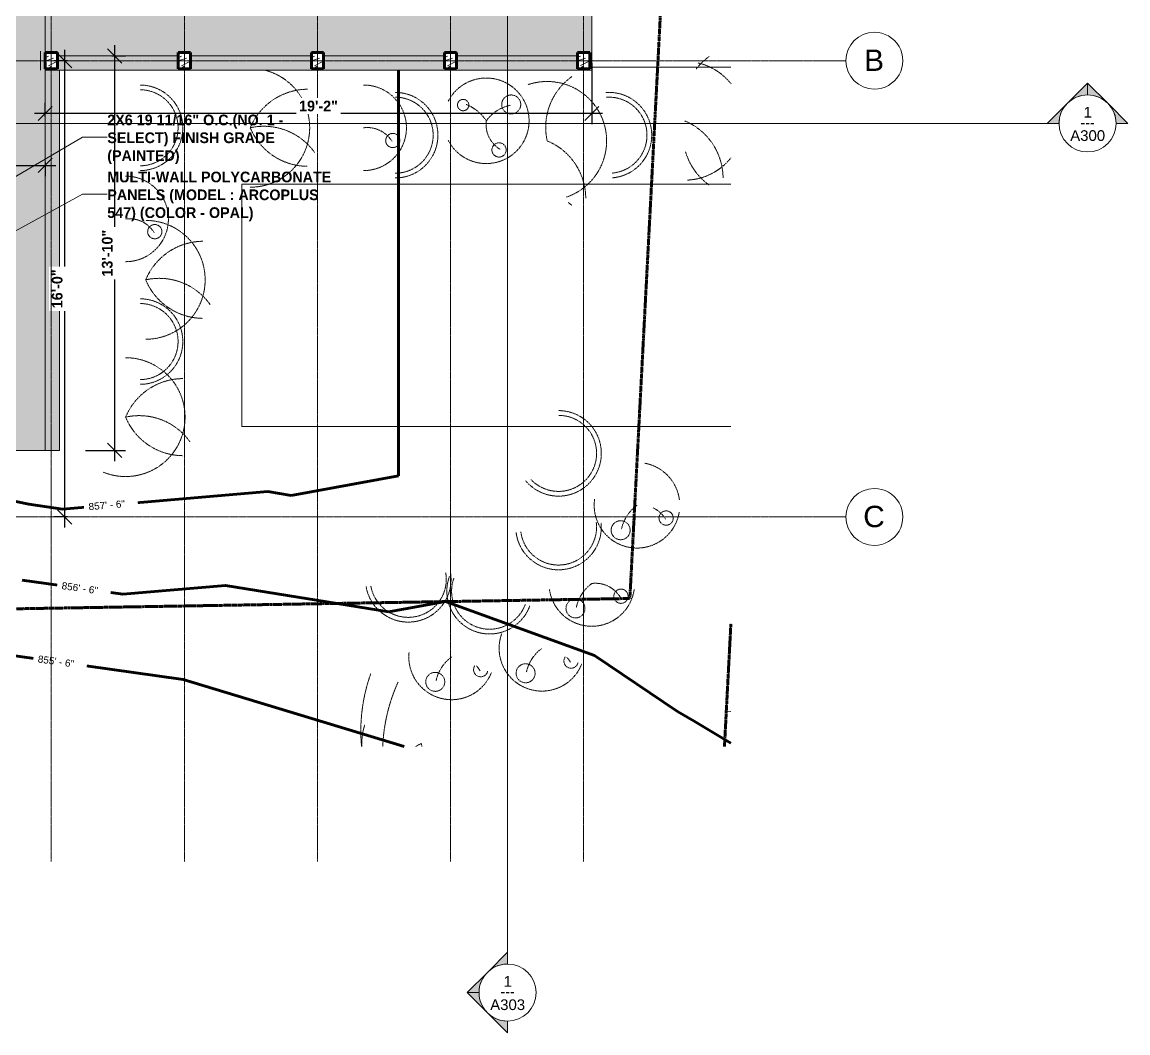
# Model space of a CAD drawing. Header units: inches. Extents: x -3276 to -1817, y 8217 to 9015.
# Drawn here: x -2282 to -1816.8, y 8217.5 to 8642.8 of the extents above; entities that cross this region are included whole.
import ezdxf

# ---------------------------------------------------------------- set-up
doc = ezdxf.new("R2010")
doc.units = ezdxf.units.IN
doc.header["$MEASUREMENT"] = 0
for name, pattern in [('Dash', [0.25, 0.125, -0.125]), ('Double Dash 3_8_', [1, 0.375, -0.125, 0.125, -0.125, 0.125, -0.125]), ('Grid Line 1_2_', [0.875, 0.5, -0.125, 0.125, -0.125])]:
    doc.linetypes.add(name, pattern=pattern)
for name, color, linetype, lineweight in [('A-ANNO-DIMS-1', 211, 'Continuous', 30), ('A-DETL-GENF', 92, 'Continuous', 9), ('A-DETL-GENF-HDLN', 1, 'Dash', 9), ('A-FLOR', 192, 'Continuous', 18), ('C-PROP-LINE', 91, 'Double Dash 3_8_', 158), ('C-TOPO', 7, 'Continuous', 9), ('C-TOPO-LABL', 7, 'Continuous', 9), ('C-TOPO-MAJR', 7, 'Continuous', 80), ('G-ANNO-SYMB-1', 111, 'Continuous', 9), ('G-ANNO-TEXT', 231, 'Continuous', 9), ('S-COLS', 52, 'Continuous', 9), ('S-COLS-1', 52, 'Continuous', 60), ('S-FNDN', 32, 'Continuous', 18), ('S-GRID-1', 1, 'Grid Line 1_2_', 9), ('S-GRID-IDEN', 1, 'Continuous', 9)]:
    doc.layers.add(name, color=color, linetype=linetype, lineweight=lineweight)
doc.styles.add('Arial', font='arial.ttf', dxfattribs={"height": 3})
doc.styles.add('Arial_1', font='arial.ttf', dxfattribs={"height": 9})
doc.styles.add('Arial_2', font='arial.ttf', dxfattribs={"height": 4.5})
doc.styles.add('Century Gothic_1', font='ufonts.com_century-gothic.ttf', dxfattribs={"height": 4.5})
doc.styles.add('Century Gothic_B', font='GOTHICB.TTF', dxfattribs={"height": 4.5})
doc.dimstyles.new('OD__1__Tol__', dxfattribs={"dimscale": 12, "dimtxt": 4.698757, "dimasz": 0.5, "dimexe": 0.375, "dimexo": 0.25, "dimgap": 0.0625, "dimtad": 1, "dimdec": 0, "dimzin": 3, "dimdsep": 46, "dimlunit": 4, "dimtxsty": 'Century Gothic_B', "dimblk1": 'OBLIQUE', "dimblk2": 'OBLIQUE', "dimsah": 1, "dimcen": 0.09, "dimdle": 0.375, "dimazin": 0, "dimtfac": 1, "dimtdec": 4, "dimtix": 1, "dimtmove": 0, "dimatfit": 3, "dimfxl": 1, "dimtvp": 1, "dimtfill": 1, "dimfrac": 2, "dimtolj": 1, "dimtzin": 0, "dimlwd": 30, "dimlwe": 30, "dimarcsym": 2})

# ---------------------------------------------------------------- blocks, each defined once
blk = doc.blocks.new('Timber-Column - 5 1_8_ x 6 7_8_ G_L_ COL _TREATED_-1943518-FLOOR PLAN - 1ST FLOOR')
at = {"layer": 'S-COLS'}
h = blk.add_hatch(dxfattribs=at)
h.set_pattern_fill('FP_5', color=256, style=0, pattern_type=2)
h.set_pattern_definition([(216.87, (8144.289, -2523.257), (23.98977143, 15.99364286), [3.998, -35.986]), (206.565, (8149.087, -2525.656), (-7.9970807, -7.9966192), [8.941, -8.941]), (198.435, (8149.087, -2529.654), (-15.9938446, -7.99709826), [5.058, -20.23])])
h.paths.add_polyline_path([(-2.56, -3.44), (2.56, -3.44), (2.56, 3.44), (-2.56, 3.44), (-2.56, -2.75)], flags=0)
at = {"layer": 'S-COLS-1'}
for p, q in [((-2.56, 3.44), (2.56, 3.44)), ((-2.56, -3.44), (-2.56, 3.44)), ((2.56, 3.44), (2.56, -3.44)), ((2.56, -3.44), (-2.56, -3.44))]:
    blk.add_line(p, q, dxfattribs=at)
blk = doc.blocks.new('Timber-Column - 5 1_8_ x 6 7_8_ G_L_ COL _TREATED_-1943519-FLOOR PLAN - 1ST FLOOR')
at = {"layer": 'S-COLS'}
h = blk.add_hatch(dxfattribs=at)
h.set_pattern_fill('FP_26', color=256, style=0, pattern_type=2)
h.set_pattern_definition([(216.87, (8368.289, -2523.257), (23.98977143, 15.99364286), [3.998, -35.986]), (206.565, (8373.087, -2525.656), (-7.9970807, -7.9966192), [8.941, -8.941]), (198.435, (8373.087, -2529.654), (-15.9938446, -7.99709826), [5.058, -20.23])])
h.paths.add_polyline_path([(-2.56, -3.44), (2.56, -3.44), (2.56, 3.44), (-2.56, 3.44), (-2.56, -2.75)], flags=0)
at = {"layer": 'S-COLS-1'}
for p, q in [((-2.56, 3.44), (2.56, 3.44)), ((-2.56, -3.44), (-2.56, 3.44)), ((2.56, 3.44), (2.56, -3.44)), ((2.56, -3.44), (-2.56, -3.44))]:
    blk.add_line(p, q, dxfattribs=at)
blk = doc.blocks.new('Timber-Column - 5 1_8_ x 6 7_8_ G_L_ COL _TREATED_-1943520-FLOOR PLAN - 1ST FLOOR')
at = {"layer": 'S-COLS'}
h = blk.add_hatch(dxfattribs=at)
h.set_pattern_fill('FP_27', color=256, style=0, pattern_type=2)
h.set_pattern_definition([(216.87, (8200.289, -2523.257), (23.98977143, 15.99364286), [3.998, -35.986]), (206.565, (8205.087, -2525.656), (-7.9970807, -7.9966192), [8.941, -8.941]), (198.435, (8205.087, -2529.654), (-15.9938446, -7.99709826), [5.058, -20.23])])
h.paths.add_polyline_path([(2.56, -3.44), (2.56, 3.44), (-2.56, 3.44), (-2.56, -3.44)], flags=0)
at = {"layer": 'S-COLS-1'}
for p, q in [((-2.56, 3.44), (2.56, 3.44)), ((-2.56, -3.44), (-2.56, 3.44)), ((2.56, 3.44), (2.56, -3.44)), ((2.56, -3.44), (-2.56, -3.44))]:
    blk.add_line(p, q, dxfattribs=at)
blk = doc.blocks.new('Timber-Column - 5 1_8_ x 6 7_8_ G_L_ COL _TREATED_-1943521-FLOOR PLAN - 1ST FLOOR')
at = {"layer": 'S-COLS'}
h = blk.add_hatch(dxfattribs=at)
h.set_pattern_fill('FP_28', color=256, style=0, pattern_type=2)
h.set_pattern_definition([(216.87, (8256.289, -2523.257), (23.98977143, 15.99364286), [3.998, -35.986]), (206.565, (8261.087, -2525.656), (-7.9970807, -7.9966192), [8.941, -8.941]), (198.435, (8261.087, -2529.654), (-15.9938446, -7.99709826), [5.058, -20.23])])
h.paths.add_polyline_path([(-2.56, -3.44), (2.56, -3.44), (2.56, 3.44), (-2.56, 3.44), (-2.56, -2.75)], flags=0)
at = {"layer": 'S-COLS-1'}
for p, q in [((-2.56, 3.44), (2.56, 3.44)), ((-2.56, -3.44), (-2.56, 3.44)), ((2.56, 3.44), (2.56, -3.44)), ((2.56, -3.44), (-2.56, -3.44))]:
    blk.add_line(p, q, dxfattribs=at)
blk = doc.blocks.new('Timber-Column - 5 1_8_ x 6 7_8_ G_L_ COL _TREATED_-1943522-FLOOR PLAN - 1ST FLOOR')
at = {"layer": 'S-COLS'}
h = blk.add_hatch(dxfattribs=at)
h.set_pattern_fill('FP_29', color=256, style=0, pattern_type=2)
h.set_pattern_definition([(216.87, (8312.289, -2523.257), (23.98977143, 15.99364286), [3.998, -35.986]), (206.565, (8317.087, -2525.656), (-7.9970807, -7.9966192), [8.941, -8.941]), (198.435, (8317.087, -2529.654), (-15.9938446, -7.99709826), [5.058, -20.23])])
h.paths.add_polyline_path([(2.56, -3.44), (2.56, 3.44), (-2.56, 3.44), (-2.56, -3.44)], flags=0)
at = {"layer": 'S-COLS-1'}
for p, q in [((-2.56, 3.44), (2.56, 3.44)), ((-2.56, -3.44), (-2.56, 3.44)), ((2.56, 3.44), (2.56, -3.44)), ((2.56, -3.44), (-2.56, -3.44))]:
    blk.add_line(p, q, dxfattribs=at)
blk = doc.blocks.new('american beech 26158 - american beech 26158-1770223-FLOOR PLAN - 1ST FLOOR')
at = {"layer": 'A-DETL-GENF-HDLN'}
for centre, start, end in [((5.19, 4.19), 70.4121, 95.1879), ((-4, -5), 65.5154, 87.8597)]:
    blk.add_arc(centre, 72, start, end, dxfattribs=at)
blk = doc.blocks.new('yew 26768 - yew 26768-1770220-FLOOR PLAN - 1ST FLOOR')
at = {"layer": 'A-DETL-GENF-HDLN'}
for radius, start, end in [(18, 99.5821, 279.2877), (16, 100.2386, 280.2379)]:
    blk.add_arc((0, 0), radius, start, end, dxfattribs=at)
blk = doc.blocks.new('fountain grass 26746 - fountain grass 26746-1770215-FLOOR PLAN - 1ST FLOOR')
at = {"layer": 'A-DETL-GENF-HDLN'}
for centre, radius, start, end in [((0, 0), 25, 71.9171, 93.0206), ((-23.69, -11.28), 26.24, 25.4534, 31.2553), ((-7.03, 25.28), 26.24, 282.6194, 285.5466)]:
    blk.add_arc(centre, radius, start, end, dxfattribs=at)
blk = doc.blocks.new('lupin 26755 - lupin 26755-1770228-FLOOR PLAN - 1ST FLOOR')
at = {"layer": 'A-DETL-GENF-HDLN'}
blk.add_circle((-10.49, 6.87), 4, dxfattribs=at)
for centre, radius, start, end in [((0, 0), 18, 70.0018, 248.3775), ((-13.57, -9.88), 16.78, 36.0514, 77.9486), ((-5.36, -12.26), 3, 53.5088, 259.2517), ((-12.13, -1.52), 12.23, 300.9755, 313.0483)]:
    blk.add_arc(centre, radius, start, end, dxfattribs=at)
blk = doc.blocks.new('lupin 26755 - lupin 26755-V19-FLOOR PLAN - 1ST FLOOR')
at = {"layer": 'A-DETL-GENF-HDLN'}
blk.add_circle((-10.49, 6.87), 4, dxfattribs=at)
for centre, radius, start, end in [((0, 0), 18, 84.1373, 248.2787), ((-13.57, -9.88), 16.78, 36.0514, 77.9486), ((-5.36, -12.26), 3, 53.5088, 258.5949), ((-12.13, -1.52), 12.23, 300.9755, 313.0483)]:
    blk.add_arc(centre, radius, start, end, dxfattribs=at)
blk = doc.blocks.new('lupin 26755 - lupin 26755-V20-FLOOR PLAN - 1ST FLOOR')
at = {"layer": 'A-DETL-GENF-HDLN'}
for centre, radius in [((-10.49, 6.87), 4), ((-5.36, -12.26), 3)]:
    blk.add_circle(centre, radius, dxfattribs=at)
for centre, radius, start, end in [((0, 0), 18, 97.4223, 262.3933), ((-13.57, -9.88), 16.78, 36.0514, 77.9486), ((-12.13, -1.52), 12.23, 300.9755, 7.1395)]:
    blk.add_arc(centre, radius, start, end, dxfattribs=at)
blk = doc.blocks.new('yew 26768 - yew 26768-V21-FLOOR PLAN - 1ST FLOOR')
at = {"layer": 'A-DETL-GENF-HDLN'}
for radius, start, end in [(18, 70.0012, 250.0004), (16, 70.0114, 250.0105)]:
    blk.add_arc((0, 0), radius, start, end, dxfattribs=at)
blk = doc.blocks.new('yew 26768 - yew 26768-V22-FLOOR PLAN - 1ST FLOOR')
at = {"layer": 'A-DETL-GENF-HDLN'}
for radius, start, end in [(18, 97.4217, 275.835), (16, 97.4107, 277.411)]:
    blk.add_arc((0, 0), radius, start, end, dxfattribs=at)
blk = doc.blocks.new('yew 26768 - yew 26768-V23-FLOOR PLAN - 1ST FLOOR')
at = {"layer": 'A-DETL-GENF-HDLN'}
for radius, start in [(18, 129.0892), (16, 133.5881)]:
    blk.add_arc((0, 0), radius, start, 360, dxfattribs=at)
blk = doc.blocks.new('lupin 26755 - lupin 26755-V26-FLOOR PLAN - 1ST FLOOR')
at = {"layer": 'A-DETL-GENF-HDLN'}
blk.add_circle((-5.36, -12.26), 3, dxfattribs=at)
for centre, radius, start, end in [((0, 0), 18, 180, 360), ((-12.13, -1.52), 12.23, 300.9755, 7.1395)]:
    blk.add_arc(centre, radius, start, end, dxfattribs=at)
blk = doc.blocks.new('hydrangea 26752 - hydrangea 26752-V27-FLOOR PLAN - 1ST FLOOR')
at = {"layer": 'A-DETL-GENF-HDLN'}
blk.add_circle((-5.36, -12.26), 3, dxfattribs=at)
for centre, radius, start, end in [((0, 0), 18, 180, 360), ((-12.13, -1.52), 12.23, 300.9755, 7.1395)]:
    blk.add_arc(centre, radius, start, end, dxfattribs=at)
blk = doc.blocks.new('yew 26768 - yew 26768-V28-FLOOR PLAN - 1ST FLOOR')
at = {"layer": 'A-DETL-GENF-HDLN'}
for radius in [18, 16]:
    blk.add_arc((0, 0), radius, 180, 360, dxfattribs=at)
blk = doc.blocks.new('fountain grass 26747 - fountain grass 26747-V29-FLOOR PLAN - 1ST FLOOR')
at = {"layer": 'A-DETL-GENF-HDLN'}
for centre, radius, start, end in [((0, 0), 25, 180.0001, 346.5874), ((10.02, -24.25), 26.24, 112.4534, 179.5466), ((-25.61, -5.7), 26.24, 305.4534, 12.5466), ((-10.02, -24.25), 26.24, 0.4534, 67.5466)]:
    blk.add_arc(centre, radius, start, end, dxfattribs=at)
blk = doc.blocks.new('fountain grass 26747 - fountain grass 26747-V30-FLOOR PLAN - 1ST FLOOR')
at = {"layer": 'A-DETL-GENF-HDLN'}
for centre, radius, start, end in [((0, 0), 25, 157.6279, 360), ((10.02, -24.25), 26.24, 112.4534, 179.5466), ((-25.61, -5.7), 26.24, 305.4534, 12.5466), ((-10.02, -24.25), 26.24, 0.4534, 67.5466)]:
    blk.add_arc(centre, radius, start, end, dxfattribs=at)
blk = doc.blocks.new('fountain grass 26747 - fountain grass 26747-V31-FLOOR PLAN - 1ST FLOOR')
at = {"layer": 'A-DETL-GENF-HDLN'}
for centre, radius, start, end in [((0, 0), 25, 180.0001, 360), ((10.02, -24.25), 26.24, 112.4534, 179.5466), ((-25.61, -5.7), 26.24, 305.4534, 12.5466), ((-10.02, -24.25), 26.24, 0.4534, 67.5466)]:
    blk.add_arc(centre, radius, start, end, dxfattribs=at)
blk = doc.blocks.new('lupin 26755 - lupin 26755-V32-FLOOR PLAN - 1ST FLOOR')
at = {"layer": 'A-DETL-GENF-HDLN'}
for centre, radius in [((-10.49, 6.87), 4), ((-5.36, -12.26), 3)]:
    blk.add_circle(centre, radius, dxfattribs=at)
for centre, radius, start, end in [((0, 0), 18, 81.8716, 260.8507), ((-13.57, -9.88), 16.78, 36.0514, 77.9486), ((0, 0), 18, 277.2815, 349.4118), ((-12.13, -1.52), 12.23, 300.9755, 334.806)]:
    blk.add_arc(centre, radius, start, end, dxfattribs=at)
blk = doc.blocks.new('lupin 26755 - lupin 26755-1778493-FLOOR PLAN - 1ST FLOOR')
at = {"layer": 'A-DETL-GENF-HDLN'}
for centre, radius in [((-5.36, 12.26), 3), ((-10.49, -6.87), 4), ((9.72, -6.62), 2.39)]:
    blk.add_circle(centre, radius, dxfattribs=at)
for centre, radius, start, end in [((0, 0), 18, 27.3352, 332.6647), ((-12.13, 1.52), 12.23, 352.8605, 59.0245), ((-13.57, 9.88), 16.78, 282.0514, 323.9486), ((15.36, 10.23), 18.46, 213.6663, 248.3337)]:
    blk.add_arc(centre, radius, start, end, dxfattribs=at)
blk = doc.blocks.new('yew 26768 - yew 26768-1778494-FLOOR PLAN - 1ST FLOOR')
at = {"layer": 'A-DETL-GENF-HDLN'}
for radius, start, end in [(18, 94.8117, 274.5898), (16, 94.8309, 274.582)]:
    blk.add_arc((0, 0), radius, start, end, dxfattribs=at)
blk = doc.blocks.new('yew 26768 - yew 26768-V49-FLOOR PLAN - 1ST FLOOR')
at = {"layer": 'A-DETL-GENF-HDLN'}
for radius, start, end in [(18, 90.0001, 269.9998), (16, 90, 270)]:
    blk.add_arc((0, 0), radius, start, end, dxfattribs=at)
blk = doc.blocks.new('fountain grass 26747 - fountain grass 26747-1778495-FLOOR PLAN - 1ST FLOOR')
at = {"layer": 'A-DETL-GENF-HDLN'}
for centre, radius, start, end in [((0, 0), 25, 92.9074, 141.4736), ((10.02, 24.25), 26.24, 180.4534, 247.5466), ((-25.61, 5.7), 26.24, 16.1951, 54.5466), ((0, 0), 25, 218.5264, 256.6822), ((-25.61, -5.7), 26.24, 305.4534, 322.0112)]:
    blk.add_arc(centre, radius, start, end, dxfattribs=at)
blk = doc.blocks.new('fountain grass 26747 - fountain grass 26747-V50-FLOOR PLAN - 1ST FLOOR')
at = {"layer": 'A-DETL-GENF-HDLN'}
for centre, radius, start, end in [((0, 0), 25, 109.0212, 289.0283), ((10.02, 24.25), 26.24, 180.4534, 247.5466), ((-25.61, 5.7), 26.24, 50.3456, 54.5466), ((-25.61, -5.7), 26.24, 305.4534, 12.5466)]:
    blk.add_arc(centre, radius, start, end, dxfattribs=at)
blk = doc.blocks.new('Family - ___-1399760-FLOOR PLAN - 1ST FLOOR')
at = {"layer": 'C-PROP-LINE'}
for p, q in [((8381.47, 3146.23), (8400.25, 2026.33)), ((8400.25, 2026.33), (8879.93, 2001.26)), ((8337.93, 1986.53), (8389.6, 1983.83))]:
    blk.add_line(p, q, dxfattribs=at)
blk = doc.blocks.new('Grid - Grid Head - Circle-50561-FLOOR PLAN - 1ST FLOOR')
at = {"layer": 'S-GRID-IDEN'}
for start, end in [(360, 180), (180, 360)]:
    blk.add_arc((0, 0), 0.25, start, end, dxfattribs=at)
blk = doc.blocks.new('_Oblique')
at = {"color": 0, "linetype": 'ByBlock', "lineweight": -2}
blk.add_line((-0.5, -0.5), (0.5, 0.5), dxfattribs=at)
blk = doc.blocks.new('DIMBLOCK7-FLOOR PLAN - 1ST FLOOR')
at = {"layer": 'A-ANNO-DIMS-1', "color": 0, "lineweight": 30, "transparency": 16777216}
for p, q in [((-2264.15, 8631.07), (-2264.15, 8430.07)), ((-2262.91, 8626.57), (-2268.65, 8626.57)), ((-2262.91, 8434.57), (-2268.65, 8434.57))]:
    blk.add_line(p, q, dxfattribs=at)
at = {"layer": 'Defpoints', "color": 0, "transparency": 16777216}
for p in [(-2259.91, 8626.57), (-2264.15, 8434.57), (-2259.91, 8434.57)]:
    blk.add_point(p, dxfattribs=at)
at = {"layer": 'A-ANNO-DIMS-1', "color": 0, "lineweight": 30, "transparency": 16777216, "xscale": 5.999999999999999, "yscale": 5.999999999999999, "zscale": 5.999999999999999}
for p, rotation in [((-2264.15, 8626.57), 90), ((-2264.15, 8434.57), 270)]:
    blk.add_blockref('_Oblique', p, dxfattribs=dict(at, rotation=rotation))
at = {"layer": 'A-ANNO-DIMS-1', "color": 0, "transparency": 16777216, "insert": (-2267.26, 8530.57), "char_height": 4.5, "attachment_point": 5, "rotation": 90, "style": 'Century Gothic_B', "bg_fill": 3, "box_fill_scale": 1.25, "bg_fill_color": 256, "bg_fill_true_color": 13158600, "bg_fill_transparency": 0}
blk.add_mtext('\\A1;16\'-0"', dxfattribs=at)
blk = doc.blocks.new('DIMBLOCK14-FLOOR PLAN - 1ST FLOOR')
at = {"layer": 'A-ANNO-DIMS-1', "color": 0, "lineweight": 30, "transparency": 16777216}
for p, q in [((-2351.76, 8702.07), (-2351.76, 8504.07)), ((-2213.34, 8697.57), (-2356.26, 8697.57)), ((-2350.52, 8508.57), (-2356.26, 8508.57))]:
    blk.add_line(p, q, dxfattribs=at)
at = {"layer": 'Defpoints', "color": 0, "transparency": 16777216}
for p in [(-2210.34, 8697.57), (-2351.76, 8508.57), (-2347.52, 8508.57)]:
    blk.add_point(p, dxfattribs=at)
at = {"layer": 'A-ANNO-DIMS-1', "color": 0, "lineweight": 30, "transparency": 16777216, "xscale": 5.999999999999999, "yscale": 5.999999999999999, "zscale": 5.999999999999999}
for p, rotation in [((-2351.76, 8697.57), 90), ((-2351.76, 8508.57), 270)]:
    blk.add_blockref('_Oblique', p, dxfattribs=dict(at, rotation=rotation))
at = {"layer": 'A-ANNO-DIMS-1', "color": 0, "transparency": 16777216, "insert": (-2354.87, 8603.07), "char_height": 4.5, "attachment_point": 5, "rotation": 90, "style": 'Century Gothic_B', "bg_fill": 3, "box_fill_scale": 1.25, "bg_fill_color": 256, "bg_fill_true_color": 13158600, "bg_fill_transparency": 0}
blk.add_mtext('\\A1;15\'-9"', dxfattribs=at)
blk = doc.blocks.new('Section - Section Head - Filled-22785-FLOOR PLAN - 1ST FLOOR')
at = {"layer": 'G-ANNO-SYMB-1'}
h = blk.add_hatch(color=256, dxfattribs=at)
edge = h.paths.add_edge_path(flags=0)
edge.add_line((-0.4268, 0.1768), (-0.25, 0.3536))
edge.add_line((-0.25, 0.3536), (-0.25, 0.25))
edge.add_arc((-0.25, 0), 0.25, 90, 135)
h = blk.add_hatch(color=256, dxfattribs=at)
edge = h.paths.add_edge_path(flags=0)
edge.add_arc((-0.25, 0), 0.25, 45, 90)
edge.add_line((-0.25, 0.25), (-0.25, 0.3536))
edge.add_line((-0.25, 0.3536), (-0.0732, 0.1768))
h = blk.add_hatch(color=256, dxfattribs=at)
edge = h.paths.add_edge_path(flags=0)
edge.add_arc((-0.25, 0), 0.2503, 137.9216, 180)
edge.add_line((-0.5003, 0), (-0.6036, 0))
edge.add_line((-0.6036, 0), (-0.4358, 0.1678))
h = blk.add_hatch(color=256, dxfattribs=at)
edge = h.paths.add_edge_path(flags=0)
edge.add_line((-0.0642, 0.1678), (0.1036, 0))
edge.add_line((0.1036, 0), (0.0003, 0))
edge.add_arc((-0.25, 0), 0.2503, 0, 42.0784)
for p, q in [((-0.25, 0.3536), (-0.4268, 0.1768)), ((-0.25, 0.25), (-0.25, 0.3536)), ((-0.0732, 0.1768), (-0.25, 0.3536)), ((-0.25, 0.3536), (-0.25, 0.25)), ((-0.4358, 0.1678), (-0.6036, 0)), ((0.1036, 0), (-0.0642, 0.1678)), ((-0.6036, 0), (-0.5003, 0)), ((0.0003, 0), (0.1036, 0))]:
    blk.add_line(p, q, dxfattribs=at)
for centre, radius, start, end in [((-0.2503, 0), 0.25, 360, 180), ((-0.25, 0), 0.25, 90, 135), ((-0.25, 0), 0.25, 45, 90), ((-0.25, 0), 0.2503, 137.9216, 180), ((-0.25, 0), 0.2503, 0, 42.0784), ((-0.2503, 0), 0.25, 180, 360)]:
    blk.add_arc(centre, radius, start, end, dxfattribs=at)
blk = doc.blocks.new('DIMBLOCK23-FLOOR PLAN - 1ST FLOOR')
at = {"layer": 'A-ANNO-DIMS-1', "color": 0, "lineweight": 30, "transparency": 16777216}
for p, q in [((-2326.8, 8583.76), (-2326.8, 8578.01)), ((-2272.34, 8583.76), (-2272.34, 8578.01)), ((-2331.3, 8582.51), (-2267.84, 8582.51))]:
    blk.add_line(p, q, dxfattribs=at)
at = {"layer": 'Defpoints', "color": 0, "transparency": 16777216}
for p in [(-2326.8, 8586.76), (-2272.34, 8586.76), (-2272.34, 8582.51)]:
    blk.add_point(p, dxfattribs=at)
at = {"layer": 'A-ANNO-DIMS-1', "color": 0, "lineweight": 30, "transparency": 16777216, "xscale": 5.999999999999999, "yscale": 5.999999999999999, "zscale": 5.999999999999999, "rotation": 180}
blk.add_blockref('_Oblique', (-2326.8, 8582.51), dxfattribs=at)
at = {"layer": 'A-ANNO-DIMS-1', "color": 0, "lineweight": 30, "transparency": 16777216, "xscale": 5.999999999999999, "yscale": 5.999999999999999, "zscale": 5.999999999999999}
blk.add_blockref('_Oblique', (-2272.34, 8582.51), dxfattribs=at)
at = {"layer": 'A-ANNO-DIMS-1', "color": 0, "transparency": 16777216, "insert": (-2299.57, 8585.63), "char_height": 4.5, "attachment_point": 5, "style": 'Century Gothic_B', "bg_fill": 3, "box_fill_scale": 1.25, "bg_fill_color": 256, "bg_fill_true_color": 13158600, "bg_fill_transparency": 0}
blk.add_mtext('\\A1;4\'-6"', dxfattribs=at)
blk = doc.blocks.new('DIMBLOCK24-FLOOR PLAN - 1ST FLOOR')
at = {"layer": 'A-ANNO-DIMS-1', "color": 0, "lineweight": 30, "transparency": 16777216}
for p, q in [((-2042.34, 8625.57), (-2042.34, 8599.85)), ((-2272.34, 8603.11), (-2272.34, 8608.85)), ((-2037.84, 8604.35), (-2276.84, 8604.35))]:
    blk.add_line(p, q, dxfattribs=at)
at = {"layer": 'Defpoints', "color": 0, "transparency": 16777216}
for p in [(-2042.34, 8628.57), (-2272.34, 8604.35), (-2272.34, 8600.11)]:
    blk.add_point(p, dxfattribs=at)
at = {"layer": 'A-ANNO-DIMS-1', "color": 0, "lineweight": 30, "transparency": 16777216, "xscale": 5.999999999999999, "yscale": 5.999999999999999, "zscale": 5.999999999999999, "rotation": 180}
blk.add_blockref('_Oblique', (-2272.34, 8604.35), dxfattribs=at)
at = {"layer": 'A-ANNO-DIMS-1', "color": 0, "lineweight": 30, "transparency": 16777216, "xscale": 5.999999999999999, "yscale": 5.999999999999999, "zscale": 5.999999999999999}
blk.add_blockref('_Oblique', (-2042.34, 8604.35), dxfattribs=at)
at = {"layer": 'A-ANNO-DIMS-1', "color": 0, "transparency": 16777216, "insert": (-2157.34, 8607.46), "char_height": 4.5, "attachment_point": 5, "style": 'Century Gothic_B', "bg_fill": 3, "box_fill_scale": 1.25, "bg_fill_color": 256, "bg_fill_true_color": 13158600, "bg_fill_transparency": 0}
blk.add_mtext('\\A1;19\'-2"', dxfattribs=at)
blk = doc.blocks.new('DIMBLOCK25-FLOOR PLAN - 1ST FLOOR')
at = {"layer": 'A-ANNO-DIMS-1', "color": 0, "lineweight": 30, "transparency": 16777216}
for p, q in [((-2243.08, 8458.07), (-2243.08, 8633.07)), ((-2244.32, 8628.57), (-2238.58, 8628.57)), ((-2255.34, 8462.57), (-2238.58, 8462.57))]:
    blk.add_line(p, q, dxfattribs=at)
at = {"layer": 'Defpoints', "color": 0, "transparency": 16777216}
for p in [(-2247.32, 8628.57), (-2243.08, 8628.57), (-2258.34, 8462.57)]:
    blk.add_point(p, dxfattribs=at)
at = {"layer": 'A-ANNO-DIMS-1', "color": 0, "lineweight": 30, "transparency": 16777216, "xscale": 5.999999999999999, "yscale": 5.999999999999999, "zscale": 5.999999999999999}
for p, rotation in [((-2243.08, 8628.57), 90), ((-2243.08, 8462.57), 270)]:
    blk.add_blockref('_Oblique', p, dxfattribs=dict(at, rotation=rotation))
at = {"layer": 'A-ANNO-DIMS-1', "color": 0, "transparency": 16777216, "insert": (-2246.19, 8545.57), "char_height": 4.5, "attachment_point": 5, "rotation": 90, "style": 'Century Gothic_B', "bg_fill": 3, "box_fill_scale": 1.25, "bg_fill_color": 256, "bg_fill_true_color": 13158600, "bg_fill_transparency": 0}
blk.add_mtext('\\A1;13\'-10"', dxfattribs=at)

msp = doc.modelspace()

# ---------------------------------------------------------------- hatches: boundary and pattern name
at = {"layer": 'A-FLOR'}
h = msp.add_hatch(color=256, dxfattribs=at)
h.paths.add_polyline_path([(-2272.33668, 8462.56938), (-2272.33668, 8692.56938), (-2324.08668, 8692.56938), (-2324.08668, 8623.13188), (-2325.58668, 8623.13188), (-2325.58668, 8598.63912), (-2324.26974, 8599.47686), (-2321.40689, 8600.50122), (-2318.28947, 8600.86089), (-2304.68423, 8587.25565), (-2318.28947, 8573.65041), (-2321.40689, 8574.01007), (-2324.26974, 8575.03445), (-2325.58668, 8575.87219), (-2325.58668, 8462.56938), (-2274.42812, 8462.56938)], flags=0)
h.paths.add_polyline_path([(-2301.4042, 8541.9208), (-2304.67345, 8542.24028), (-2307.68842, 8543.26008), (-2310.36176, 8544.89583), (-2312.60613, 8547.06319), (-2314.33417, 8549.67781), (-2315.45857, 8552.65535), (-2315.89196, 8555.91147), (-2301.90129, 8570.39922), (-2287.41353, 8556.40856), (-2287.73302, 8553.1393), (-2288.75281, 8550.12433), (-2290.38856, 8547.451), (-2292.55592, 8545.20663), (-2295.17054, 8543.47858), (-2298.14808, 8542.35419), (-2299.07433, 8542.2309)], flags=0)
h = msp.add_hatch(color=256, dxfattribs=at)
h.paths.add_polyline_path([(-2267.21168, 8628.56938), (-2216.33668, 8628.56938), (-2216.33668, 8630.00688), (-2211.21168, 8630.00688), (-2211.21168, 8628.56938), (-2160.33668, 8628.56938), (-2160.33668, 8630.00688), (-2155.21168, 8630.00688), (-2155.21168, 8628.56938), (-2104.33668, 8628.56938), (-2104.33668, 8630.00688), (-2099.21168, 8630.00688), (-2099.21168, 8628.56938), (-2048.33668, 8628.56938), (-2048.33668, 8630.00688), (-2043.21168, 8630.00688), (-2043.21168, 8628.56938), (-2042.33668, 8628.56938), (-2042.33668, 8692.56938), (-2272.33668, 8692.56938), (-2272.33668, 8630.00688), (-2267.21168, 8630.00688)], flags=0)
h.paths.add_polyline_path([(-2146.48918, 8634.13957), (-2146.48918, 8688.06266), (-2129.27242, 8670.8459), (-2146.48918, 8653.62914)], flags=0)
h.paths.add_polyline_path([(-2117.03869, 8647.01966), (-2120.76798, 8650.74895), (-2120.76798, 8671.21182), (-2117.03869, 8674.94112), (-2113.83982, 8674.57204), (-2110.90216, 8673.52091), (-2108.30989, 8671.87191), (-2106.14717, 8669.70919), (-2104.49817, 8667.11692), (-2103.44704, 8664.17929), (-2103.07796, 8660.98039), (-2103.44704, 8657.78151), (-2104.49817, 8654.84386), (-2106.14717, 8652.25158), (-2108.30989, 8650.08887), (-2110.90216, 8648.43986), (-2113.83982, 8647.38872)], flags=0)
at = {"layer": 'S-FNDN'}
for points in [[(-2267.21168, 8622.56938), (-2042.33668, 8622.56938), (-2042.33668, 8628.56938), (-2043.21168, 8628.56938), (-2043.21168, 8623.13188), (-2048.33668, 8623.13188), (-2048.33668, 8628.56938), (-2099.21168, 8628.56938), (-2099.21168, 8623.13188), (-2104.33668, 8623.13188), (-2104.33668, 8628.56938), (-2155.21168, 8628.56938), (-2155.21168, 8623.13188), (-2160.33668, 8623.13188), (-2160.33668, 8628.56938), (-2211.21168, 8628.56938), (-2211.21168, 8623.13188), (-2216.33668, 8623.13188), (-2216.33668, 8628.56938), (-2267.21168, 8628.56938), (-2267.21168, 8623.13188), (-2272.33668, 8623.13188), (-2272.33668, 8622.56938)], [(-2272.33668, 8462.56938), (-2266.33668, 8462.56938), (-2266.33668, 8622.56938), (-2272.33668, 8622.56938), (-2272.33668, 8486.03415)]]:
    msp.add_hatch(color=256, dxfattribs=at).paths.add_polyline_path(points, flags=0)

# ---------------------------------------------------------------- linework, layer by layer
at = {"layer": 'A-FLOR'}
for p, q in [((-2272.33668, 8630.00688), (-2272.33668, 8692.56938)), ((-2042.33668, 8628.56938), (-2042.33668, 8692.56938)), ((-2267.21168, 8628.56938), (-2216.33668, 8628.56938)), ((-2211.21168, 8628.56938), (-2160.33668, 8628.56938)), ((-2155.21168, 8628.56938), (-2104.33668, 8628.56938)), ((-2099.21168, 8628.56938), (-2048.33668, 8628.56938)), ((-2043.21168, 8628.56938), (-2042.33668, 8628.56938)), ((-2272.33668, 8622.56938), (-2272.33668, 8623.13188)), ((-2325.58668, 8462.56938), (-2272.33668, 8462.56938))]:
    msp.add_line(p, q, dxfattribs=at)
at = {"layer": 'C-TOPO'}
for p, q in [((-2039.7984, 8623.81934), (-2042.33661, 8623.81934)), ((-2042.33661, 8623.81934), (-2039.7984, 8623.81934)), ((-2039.7984, 8623.81934), (-1983.82776, 8623.81934)), ((-2039.7984, 8623.81934), (-1983.82776, 8623.81934)), ((-2189.53253, 8574.56909), (-2175.72784, 8574.56909)), ((-2189.53253, 8574.56909), (-2189.53253, 8551.18799)), ((-2175.72784, 8574.56909), (-2189.53253, 8574.56909)), ((-2189.53253, 8574.56909), (-2189.53253, 8551.18799)), ((-2129.99579, 8574.56909), (-2175.72784, 8574.56909)), ((-2129.99579, 8574.56909), (-2175.72784, 8574.56909)), ((-2129.99579, 8574.56909), (-2097.72784, 8574.56909)), ((-2097.72784, 8574.56909), (-2129.99579, 8574.56909)), ((-2063.76324, 8574.56909), (-2097.72784, 8574.56909)), ((-2063.76324, 8574.56909), (-2097.72784, 8574.56909)), ((-2039.7984, 8574.56909), (-2063.76324, 8574.56909)), ((-2039.7984, 8574.56909), (-2063.76324, 8574.56909)), ((-1993.95026, 8574.56909), (-2039.7984, 8574.56909)), ((-1993.95026, 8574.56909), (-2039.7984, 8574.56909)), ((-1993.95026, 8574.56909), (-1983.82776, 8574.56909)), ((-1983.82776, 8574.56909), (-1993.95026, 8574.56909)), ((-2189.53253, 8539.81934), (-2189.53253, 8551.18799)), ((-2189.53253, 8551.18799), (-2189.53253, 8539.81934)), ((-2189.53253, 8539.81934), (-2189.53253, 8528.45068)), ((-2189.53253, 8539.81934), (-2189.53253, 8528.45068)), ((-2189.53253, 8472.56909), (-2189.53253, 8528.45068)), ((-2189.53253, 8528.45068), (-2189.53253, 8472.56909)), ((-2189.53253, 8472.56909), (-2175.72784, 8472.56909)), ((-2189.53253, 8472.56909), (-2175.72784, 8472.56909)), ((-2116.12006, 8472.56909), (-2175.72784, 8472.56909)), ((-2175.72784, 8472.56909), (-2116.12006, 8472.56909)), ((-2116.12006, 8472.56909), (-2097.72784, 8472.56909)), ((-2116.12006, 8472.56909), (-2097.72784, 8472.56909)), ((-2053.45789, 8472.56909), (-2097.72784, 8472.56909)), ((-2097.72784, 8472.56909), (-2053.45789, 8472.56909)), ((-2053.45789, 8472.56909), (-2039.7984, 8472.56909)), ((-2053.45789, 8472.56909), (-2039.7984, 8472.56909)), ((-2029.9671, 8472.56909), (-2039.7984, 8472.56909)), ((-2039.7984, 8472.56909), (-2029.9671, 8472.56909)), ((-2029.9671, 8472.56909), (-1983.82776, 8472.56909)), ((-1983.82776, 8472.56909), (-2029.9671, 8472.56909)), ((-1984.1001, 8384.38623), (-1983.82776, 8389.59658)), ((-1983.82776, 8389.59658), (-1984.1001, 8384.38623)), ((-1985.17346, 8363.84912), (-1984.1001, 8384.38623)), ((-1984.1001, 8384.38623), (-1985.17346, 8363.84912)), ((-1985.17346, 8363.84912), (-1985.74988, 8352.81885)), ((-1985.17346, 8363.84912), (-1985.74988, 8352.81885)), ((-1985.74988, 8352.81885), (-1983.82776, 8352.6357)), ((-1985.74988, 8352.81885), (-1983.82776, 8352.6357))]:
    msp.add_line(p, q, dxfattribs=at)
at = {"layer": 'C-TOPO-MAJR'}
for p, q in [((-2168.87823, 8443.66058), (-2123.72793, 8451.81938)), ((-2289.41074, 8442.05964), (-2279.16272, 8439.888)), ((-2279.16265, 8439.88799), (-2265.04968, 8437.90172)), ((-2239.69324, 8402.0664), (-2282.03228, 8408.02522))]:
    msp.add_line(p, q, dxfattribs=at)
at = {"layer": 'C-TOPO-MAJR', "flags": 128}
for points in [[(-2123.72793, 8574.56938), (-2123.72793, 8584.13593), (-2123.72793, 8622.56938)], [(-2123.72793, 8472.56938), (-2123.72793, 8481.15271), (-2123.72793, 8539.81938), (-2123.72793, 8567.81938), (-2123.72793, 8574.56938)], [(-2123.72793, 8451.81958), (-2123.72793, 8469.92099), (-2123.72793, 8472.56938)], [(-2265.04966, 8437.90172), (-2178.69783, 8445.23566), (-2168.8784, 8443.66055)], [(-2127.7814, 8394.70758), (-2196.51726, 8405.73336), (-2239.69318, 8402.06639)], [(-2006.27471, 8352.71036), (-2041.23265, 8376.23106), (-2103.87805, 8399.02694), (-2127.78124, 8394.70756)], [(-2121.22043, 8337.92874), (-2214.33668, 8366.23106), (-2284.90189, 8376.16245)], [(-1983.82776, 8339.37155), (-1999.20806, 8348.60577), (-2006.27457, 8352.71027)]]:
    msp.add_lwpolyline(points, dxfattribs=at)
at = {"layer": 'G-ANNO-SYMB-1'}
msp.add_line((-2077.79874, 8986.27216), (-2077.79874, 8246.43536), dxfattribs=at)
at = {"layer": 'S-FNDN'}
for p, q in [((-2274.33668, 8622.56938), (-2274.33668, 8630.56938)), ((-2042.33668, 8628.56938), (-2042.33668, 8622.56938)), ((-2042.33668, 8622.56938), (-2272.33668, 8622.56938)), ((-2272.33668, 8622.56938), (-2272.33668, 8462.56938)), ((-2266.33668, 8622.56938), (-2266.33668, 8462.56938)), ((-2272.33668, 8462.56938), (-2266.33668, 8462.56938))]:
    msp.add_line(p, q, dxfattribs=at)
at = {"layer": 'S-GRID-1'}
for p, q in [((-2157.77418, 8289.59722), (-2157.77418, 8978.71797)), ((-2101.77418, 8289.59722), (-2101.77418, 8978.71797)), ((-2045.77418, 8289.59722), (-2045.77418, 8978.71797)), ((-3194.57025, 8626.56938), (-1935.47917, 8626.56938))]:
    msp.add_line(p, q, dxfattribs=at)

# ---------------------------------------------------------------- block references
at = {"layer": 'A-DETL-GENF'}
for name, p, rotation in [('fountain grass 26747 - fountain grass 26747-1778495-FLOOR PLAN - 1ST FLOOR', (-2003.3292, 8601.26894), 180), ('fountain grass 26747 - fountain grass 26747-V29-FLOOR PLAN - 1ST FLOOR', (-2186.04123, 8598.32932), 89.9999999999999), ('yew 26768 - yew 26768-V28-FLOOR PLAN - 1ST FLOOR', (-2232.42077, 8598.32932), 89.9999999999999), ('hydrangea 26752 - hydrangea 26752-V27-FLOOR PLAN - 1ST FLOOR', (-2138.33668, 8598.32932), 89.9999999999999), ('lupin 26755 - lupin 26755-1778493-FLOOR PLAN - 1ST FLOOR', (-2086.74348, 8601.26894), 180), ('fountain grass 26747 - fountain grass 26747-V50-FLOOR PLAN - 1ST FLOOR', (-2061.11197, 8592.81355), 180), ('yew 26768 - yew 26768-V49-FLOOR PLAN - 1ST FLOOR', (-2125.08915, 8595.21336), 180), ('yew 26768 - yew 26768-1778494-FLOOR PLAN - 1ST FLOOR', (-2035.12805, 8595.21336), 180), ('lupin 26755 - lupin 26755-V26-FLOOR PLAN - 1ST FLOOR', (-2238.47635, 8559.98366), 89.9999999999999), ('fountain grass 26747 - fountain grass 26747-V31-FLOOR PLAN - 1ST FLOOR', (-2230.02096, 8534.35215), 89.9999999999999), ('yew 26768 - yew 26768-V28-FLOOR PLAN - 1ST FLOOR', (-2232.42077, 8508.36823), 89.9999999999999), ('fountain grass 26747 - fountain grass 26747-V30-FLOOR PLAN - 1ST FLOOR', (-2238.47635, 8476.56938), 89.9999999999999), ('yew 26768 - yew 26768-V23-FLOOR PLAN - 1ST FLOOR', (-2056.33668, 8461.32387), 89.9999999999999), ('lupin 26755 - lupin 26755-V32-FLOOR PLAN - 1ST FLOOR', (-2023.33668, 8439.47835), 89.9999999999999), ('yew 26768 - yew 26768-V22-FLOOR PLAN - 1ST FLOOR', (-2056.33668, 8430.32387), 89.9999999999999), ('yew 26768 - yew 26768-1770220-FLOOR PLAN - 1ST FLOOR', (-2119.56764, 8408.32387), 89.9999999999999), ('yew 26768 - yew 26768-V21-FLOOR PLAN - 1ST FLOOR', (-2085.33668, 8403.32387), 89.9999999999999), ('lupin 26755 - lupin 26755-V20-FLOOR PLAN - 1ST FLOOR', (-2042.33668, 8406.56938), 89.9999999999999), ('lupin 26755 - lupin 26755-1770228-FLOOR PLAN - 1ST FLOOR', (-2063.33668, 8379.28416), 89.9999999999999), ('lupin 26755 - lupin 26755-V19-FLOOR PLAN - 1ST FLOOR', (-2101.33668, 8375.67119), 89.9999999999999), ('american beech 26158 - american beech 26158-1770223-FLOOR PLAN - 1ST FLOOR', (-2063.33668, 8339.24185), 89.9999999999999), ('fountain grass 26746 - fountain grass 26746-1770215-FLOOR PLAN - 1ST FLOOR', (-2114.1145, 8339.24185), 89.9999999999999)]:
    msp.add_blockref(name, p, dxfattribs=dict(at, rotation=rotation))
at = {"layer": 'C-PROP-LINE', "rotation": 89.9999999999999}
msp.add_blockref('Family - ___-1399760-FLOOR PLAN - 1ST FLOOR', (0, 0), dxfattribs=at)
at = {"layer": 'G-ANNO-SYMB-1', "extrusion": (0, 0, -1), "xscale": 47.99999999999997, "yscale": 47.99999999999997, "zscale": 47.99999999999997}
msp.add_blockref('Section - Section Head - Filled-22785-FLOOR PLAN - 1ST FLOOR', (1845.76611, 8600.16698), dxfattribs=at)
at = {"layer": 'G-ANNO-SYMB-1', "xscale": 47.99999999999997, "yscale": 47.99999999999997, "zscale": 47.99999999999997, "rotation": 89.99999999999937}
msp.add_blockref('Section - Section Head - Filled-22785-FLOOR PLAN - 1ST FLOOR', (-2077.79874, 8246.43536), dxfattribs=at)
at = {"layer": 'S-COLS'}
for name, p in [('Timber-Column - 5 1_8_ x 6 7_8_ G_L_ COL _TREATED_-1943519-FLOOR PLAN - 1ST FLOOR', (-2269.77418, 8626.56938)), ('Timber-Column - 5 1_8_ x 6 7_8_ G_L_ COL _TREATED_-1943522-FLOOR PLAN - 1ST FLOOR', (-2213.77418, 8626.56938)), ('Timber-Column - 5 1_8_ x 6 7_8_ G_L_ COL _TREATED_-1943521-FLOOR PLAN - 1ST FLOOR', (-2157.77418, 8626.56938)), ('Timber-Column - 5 1_8_ x 6 7_8_ G_L_ COL _TREATED_-1943520-FLOOR PLAN - 1ST FLOOR', (-2101.77418, 8626.56938)), ('Timber-Column - 5 1_8_ x 6 7_8_ G_L_ COL _TREATED_-1943518-FLOOR PLAN - 1ST FLOOR', (-2045.77418, 8626.56938))]:
    msp.add_blockref(name, p, dxfattribs=at)
at = {"layer": 'S-GRID-IDEN', "xscale": 47.99999999999997, "yscale": 47.99999999999997, "zscale": 47.99999999999997, "rotation": 269.9999999999995}
for p in [(-1923.47917, 8626.56938), (-1923.47917, 8434.56938)]:
    msp.add_blockref('Grid - Grid Head - Circle-50561-FLOOR PLAN - 1ST FLOOR', p, dxfattribs=at)

# ---------------------------------------------------------------- texts
at = {"layer": 'G-ANNO-SYMB-1', "char_height": 4.5, "attachment_point": 1}
for s, insert, width, style in [('1', (-1835.4266, 8607.1213), 4.242, 'Arial_2'), ('---', (-1836.75226, 8602.86796), 7.7265, 'Century Gothic_1'), ('A300', (-1841.04865, 8597.30318), 17.877, 'Arial_2'), ('1', (-2079.45923, 8241.38968), 4.242, 'Arial_2'), ('A303', (-2085.08127, 8231.57156), 17.877, 'Arial_2'), ('---', (-2080.78488, 8237.13633), 7.7265, 'Century Gothic_1')]:
    msp.add_mtext(s, dxfattribs=dict(at, insert=insert, width=width, style=style))
at = {"layer": 'S-GRID-IDEN', "char_height": 9, "attachment_point": 1, "style": 'Arial_1'}
for s, insert, width in [('B', (-1927.77989, 8631.2644), 10.1505), ('C', (-1928.15784, 8439.2644), 11.0595)]:
    msp.add_mtext(s, dxfattribs=dict(at, insert=insert, width=width))

# ---------------------------------------------------------------- next in the draw order: texts
at = {"layer": 'C-TOPO-LABL', "char_height": 3, "width": 21.1900029, "attachment_point": 1, "line_spacing_factor": 0.941778, "style": 'Arial', "bg_fill": 3, "box_fill_scale": 1.25, "bg_fill_color": 256, "bg_fill_true_color": 13158600, "bg_fill_transparency": 0}
for s, insert, rotation in [(' 857\' - 6" ', (-2255.36142, 8440.27034), 4.8545366), (' 856\' - 6" ', (-2266.29286, 8407.36547), 351.9887789), (' 855\' - 6" ', (-2276.31846, 8376.50984), 351.9887789)]:
    msp.add_mtext(s, dxfattribs=dict(at, insert=insert, rotation=rotation))

# ---------------------------------------------------------------- next in the draw order: linework, layer by layer
at = {"layer": 'S-GRID-1'}
msp.add_line((-3194.57025, 8434.56938), (-1935.47917, 8434.56938), dxfattribs=at)

# ---------------------------------------------------------------- next in the draw order: dimensions: what is measured, and where the dimension line sits
at = {"layer": 'A-ANNO-DIMS-1'}
dim = msp.add_linear_dim(base=(-2264.15062, 8434.56938), p1=(-2259.90798, 8626.56938), p2=(-2259.90798, 8434.56938), angle=90, dimstyle='OD__1__Tol__', override={"dimpost": '<>', "dimfxl": 192}, dxfattribs=at)
dim.commit()
dim.dimension.update_dxf_attribs({"geometry": 'DIMBLOCK7-FLOOR PLAN - 1ST FLOOR', "text_midpoint": (-2267.26381, 8530.56938)})

# ---------------------------------------------------------------- next in the draw order: dimensions: what is measured, and where the dimension line sits
dim = msp.add_linear_dim(base=(-2351.75812, 8508.56938), p1=(-2210.33668, 8697.56938), p2=(-2347.51548, 8508.56938), angle=90, dimstyle='OD__1__Tol__', override={"dimpost": '<>', "dimfxl": 233.535912}, dxfattribs=at)
dim.commit()
dim.dimension.update_dxf_attribs({"geometry": 'DIMBLOCK14-FLOOR PLAN - 1ST FLOOR', "text_midpoint": (-2354.87131, 8603.06938)})

# ---------------------------------------------------------------- next in the draw order: linework, layer by layer
at = {"layer": 'G-ANNO-SYMB-1'}
msp.add_line((-3247.23179, 8600.16698), (-1845.76611, 8600.16698), dxfattribs=at)
at = {"layer": 'S-GRID-1'}
for p, q in [((-2269.77418, 8289.59722), (-2269.77418, 8978.71797)), ((-2213.77418, 8289.59722), (-2213.77418, 8978.71797))]:
    msp.add_line(p, q, dxfattribs=at)

# ---------------------------------------------------------------- next in the draw order: dimensions: what is measured, and where the dimension line sits
at = {"layer": 'A-ANNO-DIMS-1'}
for base, p1, p2, override, picture, middle in [((-2272.33668, 8604.34774), (-2042.33668, 8628.56938), (-2272.33668, 8600.1051), {"dimpost": '<>', "dimfxl": 231.754645}, 'DIMBLOCK24-FLOOR PLAN - 1ST FLOOR', (-2157.33668, 8607.46093)), ((-2272.33668, 8582.51398), (-2326.79928, 8586.75662), (-2272.33668, 8586.75662), {"dimpost": '<>', "dimfxl": 54.462598}, 'DIMBLOCK23-FLOOR PLAN - 1ST FLOOR', (-2299.56798, 8585.62716))]:
    dim = msp.add_linear_dim(base=base, p1=p1, p2=p2, dimstyle='OD__1__Tol__', override=override, dxfattribs=at)
    dim.commit()
    dim.dimension.update_dxf_attribs({"geometry": picture, "text_midpoint": middle})

# ---------------------------------------------------------------- next in the draw order: dimensions: what is measured, and where the dimension line sits
dim = msp.add_linear_dim(base=(-2243.07811, 8628.56938), p1=(-2258.33668, 8462.56938), p2=(-2247.32075, 8628.56938), angle=90, dimstyle='OD__1__Tol__', override={"dimpost": '<>', "dimfxl": 166.365113}, dxfattribs=at)
dim.commit()
dim.dimension.update_dxf_attribs({"geometry": 'DIMBLOCK25-FLOOR PLAN - 1ST FLOOR', "text_midpoint": (-2246.1913, 8545.56938)})

# ---------------------------------------------------------------- next in the draw order: linework, layer by layer
at = {"layer": 'G-ANNO-TEXT'}
for p, q in [((-2329.41057, 8551.70129), (-2256.60138, 8594.37335)), ((-2256.60138, 8594.37335), (-2246.20006, 8594.37335)), ((-2326.74357, 8531.96546), (-2256.60138, 8570.37032)), ((-2256.60138, 8570.37032), (-2246.20006, 8570.37032))]:
    msp.add_line(p, q, dxfattribs=at)

# ---------------------------------------------------------------- next in the draw order: texts
at = {"layer": 'G-ANNO-TEXT', "char_height": 4.5, "attachment_point": 1, "style": 'Century Gothic_B'}
for s, insert, width in [('2X6 19 11/16" O.C.(NO. 1 -', (-2246.20006, 8603.87689), 98.9295), ('SELECT) FINISH GRADE', (-2246.20006, 8596.37689), 81.3555), ('(PAINTED)', (-2246.20006, 8588.87689), 36.5115), ('MULTI-WALL POLYCARBONATE', (-2246.20006, 8579.87386), 110.595), ('PANELS (MODEL : ARCOPLUS', (-2246.20006, 8572.37386), 104.838), ('547) (COLOR - OPAL)', (-2246.20006, 8564.87386), 78.3255)]:
    msp.add_mtext(s, dxfattribs=dict(at, insert=insert, width=width))

doc.saveas('drawing.dxf')
